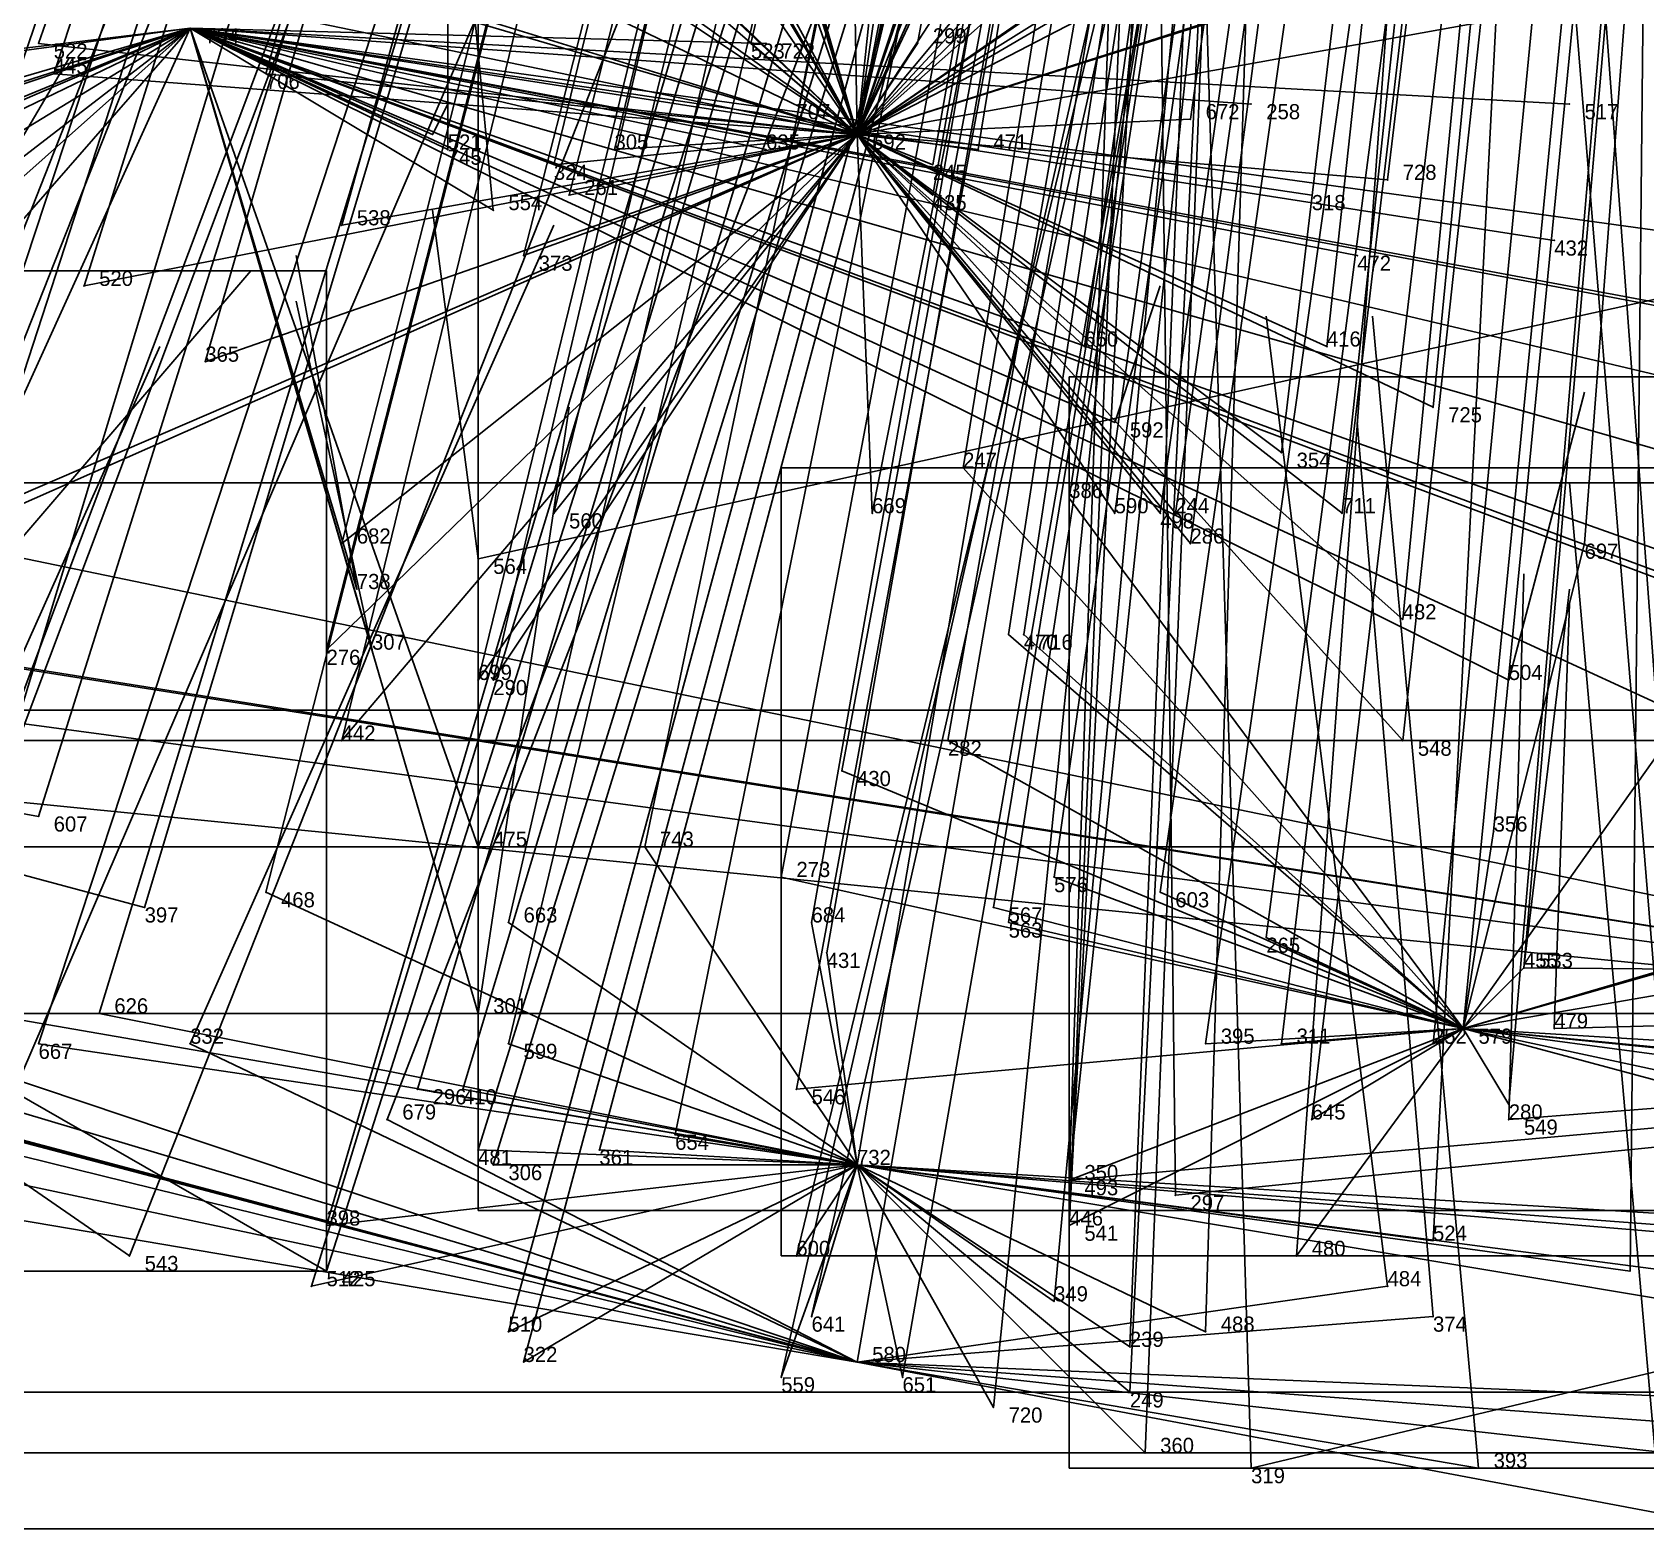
# Model space of a CAD drawing. Extents: x -0.5 to 0.59, y -0.5 to 0.59.
# Drawn here: x -0.1364 to -0.03, y -0.5 to -0.4013 of the extents above; entities that cross this region are included whole.
import ezdxf

# ---------------------------------------------------------------- set-up
doc = ezdxf.new("R2010")
doc.units = 0
for name, color, linetype in [('Clients', 3, 'CONTINUOUS'), ('Facilities', 3, 'CONTINUOUS'), ('Facilities_lines', 3, 'CONTINUOUS'), ('Min_max_boxes', 1, 'CONTINUOUS'), ('Normals', 1, 'CONTINUOUS'), ('Source_points', 5, 'CONTINUOUS'), ('Text', 3, 'CONTINUOUS')]:
    doc.layers.add(name, color=color, linetype=linetype)

msp = doc.modelspace()

# ---------------------------------------------------------------- linework, layer by layer
at = {"layer": 'Clients', "color": 5}
for p in [(-0.136, -0.402, -1.062), (-0.089, -0.402, -1.03), (-0.088, -0.402, -1.25), (-0.078, -0.402, -1.023), (-0.135, -0.404, -1.065), (-0.121, -0.404, -1.055), (-0.056, -0.406, -1.25), (-0.035, -0.406, -1.25), (-0.086, -0.407, -1.04), (-0.06, -0.407, -1.028), (-0.11, -0.408, -1.25), (-0.109, -0.409, -1.25), (-0.098, -0.409, -1.051), (-0.088, -0.409, -1.25), (-0.074, -0.409, -1.038), (-0.102, -0.41, -1.058), (-0.077, -0.41, -1.044), (-0.047, -0.411, -1.034), (-0.106, -0.413, -1.25), (-0.101, -0.412, -1.06), (-0.077, -0.412, -1.049), (-0.052, -0.412, -1.25), (-0.116, -0.414, -1.074), (-0.036, -0.415, -1.25), (-0.104, -0.416, -1.072), (-0.049, -0.416, -1.25), (-0.133, -0.418, -1.096), (-0.067, -0.422, -1.068), (-0.051, -0.422, -1.062), (-0.125, -0.423, -1.102), (-0.044, -0.426, -1.071), (-0.065, -0.427, -1.25), (-0.075, -0.43, -1.091), (-0.054, -0.429, -1.081), (-0.068, -0.432, -1.093), (-0.102, -0.433, -1.113), (-0.081, -0.433, -1.101), (-0.065, -0.433, -1.094), (-0.062, -0.433, -1.094), (-0.061, -0.433, -1.093), (-0.05, -0.433, -1.089), (-0.116, -0.435, -1.125), (-0.06, -0.435, -1.097), (-0.034, -0.435, -1.092), (-0.107, -0.436, -1.25), (-0.115, -0.438, -1.25), (-0.046, -0.44, -1.105), (-0.072, -0.441, -1.118), (-0.071, -0.441, -1.117), (-0.117, -0.442, -1.144), (-0.114, -0.442, -1.25), (-0.107, -0.444, -1.142), (-0.106, -0.444, -1.142), (-0.039, -0.444, -1.25), (-0.116, -0.448, -1.157), (-0.076, -0.448, -1.137), (-0.046, -0.448, -1.127), (-0.083, -0.45, -1.144), (-0.136, -0.453, -1.182), (-0.04, -0.454, -1.139), (-0.107, -0.455, -1.25), (-0.096, -0.455, -1.162), (-0.087, -0.457, -1.163), (-0.069, -0.457, -1.156), (-0.121, -0.458, -1.184), (-0.062, -0.458, -1.156), (-0.129, -0.459, -1.193), (-0.073, -0.459, -1.162), (-0.105, -0.46, -1.178), (-0.085, -0.46, -1.169), (-0.072, -0.46, -1.165), (-0.055, -0.461, -1.161), (-0.084, -0.462, -1.174), (-0.038, -0.463, -1.161), (-0.038, -0.463, -1.25), (-0.132, -0.466, -1.21), (-0.107, -0.466, -1.25), (-0.036, -0.467, -1.25), (-0.136, -0.468, -1.22), (-0.126, -0.468, -1.25), (-0.105, -0.468, -1.2), (-0.059, -0.468, -1.179), (-0.054, -0.468, -1.176), (-0.044, -0.468, -1.174), (-0.111, -0.471, -1.211), (-0.108, -0.471, -1.209), (-0.086, -0.471, -1.198), (-0.039, -0.472, -1.185), (-0.113, -0.473, -1.25), (-0.052, -0.473, -1.189), (-0.039, -0.473, -1.25), (-0.094, -0.474, -1.209), (-0.107, -0.475, -1.219), (-0.099, -0.475, -1.213), (-0.106, -0.476, -1.22), (-0.068, -0.477, -1.205), (-0.068, -0.477, -1.25), (-0.061, -0.478, -1.25), (-0.117, -0.48, -1.235), (-0.068, -0.48, -1.211), (-0.068, -0.48, -1.212), (-0.044, -0.481, -1.207), (-0.13, -0.482, -1.248), (-0.086, -0.482, -1.224), (-0.053, -0.482, -1.212), (-0.117, -0.483, -1.244), (-0.031, -0.483, -1.21), (-0.118, -0.484, -1.25), (-0.047, -0.484, -1.25), (-0.069, -0.485, -1.224), (-0.085, -0.486, -1.25), (-0.044, -0.486, -1.25), (-0.105, -0.487, -1.246), (-0.059, -0.487, -1.226), (-0.064, -0.488, -1.25), (-0.104, -0.489, -1.25), (-0.087, -0.49, -1.246), (-0.079, -0.49, -1.25), (-0.064, -0.491, -1.25), (-0.073, -0.492, -1.244), (-0.063, -0.495, -1.246), (-0.056, -0.496, -1.249), (-0.041, -0.496, -1.25)]:
    msp.add_point(p, dxfattribs=at)
at = {"layer": 'Facilities', "color": 3}
for p in [(-0.082, -0.408, -1.041), (-0.042, -0.467, -1.173), (-0.082, -0.476, -1.207), (-0.082, -0.489, -1.239)]:
    msp.add_point(p, dxfattribs=at)
at = {"layer": 'Facilities_lines', "color": 3}
for p, q in [((-0.082, -0.408, -1.041), (-0.083, -0.349, -0.898)), ((-0.082, -0.408, -1.041), (-0.112, -0.358, -0.938)), ((-0.082, -0.408, -1.041), (-0.072, -0.362, -0.923)), ((-0.082, -0.408, -1.041), (-0.052, -0.362, -0.916)), ((-0.082, -0.408, -1.041), (-0.066, -0.362, -0.92)), ((-0.082, -0.408, -1.041), (-0.071, -0.362, -0.923)), ((-0.082, -0.408, -1.041), (-0.095, -0.364, -0.94)), ((-0.082, -0.408, -1.041), (-0.094, -0.366, -0.946)), ((-0.082, -0.408, -1.041), (-0.043, -0.366, -0.922)), ((-0.082, -0.408, -1.041), (-0.106, -0.367, -0.955)), ((-0.082, -0.408, -1.041), (-0.076, -0.367, -0.938)), ((-0.082, -0.408, -1.041), (-0.096, -0.368, -0.951)), ((-0.082, -0.408, -1.041), (-0.064, -0.368, -0.935)), ((-0.082, -0.408, -1.041), (-0.038, -0.369, -0.928)), ((-0.082, -0.408, -1.041), (-0.078, -0.37, -0.944)), ((-0.082, -0.408, -1.041), (-0.064, -0.37, -0.939)), ((-0.082, -0.408, -1.041), (-0.101, -0.373, -0.965)), ((-0.082, -0.408, -1.041), (-0.068, -0.373, -0.947)), ((-0.082, -0.408, -1.041), (-0.026, -0.373, -0.934)), ((-0.082, -0.408, -1.041), (-0.117, -0.375, -0.981)), ((-0.082, -0.408, -1.041), (-0.071, -0.375, -0.954)), ((-0.082, -0.408, -1.041), (-0.104, -0.376, -0.974)), ((-0.082, -0.408, -1.041), (-0.029, -0.377, -0.945)), ((-0.082, -0.408, -1.041), (-0.05, -0.377, -0.951)), ((-0.082, -0.408, -1.041), (-0.057, -0.378, -0.955)), ((-0.082, -0.408, -1.041), (-0.026, -0.379, -0.949)), ((-0.082, -0.408, -1.041), (-0.121, -0.382, -1.001)), ((-0.082, -0.408, -1.041), (-0.09, -0.382, -0.98)), ((-0.082, -0.408, -1.041), (-0.117, -0.383, -1.002)), ((-0.082, -0.408, -1.041), (-0.111, -0.383, -0.996)), ((-0.082, -0.408, -1.041), (-0.104, -0.387, -1)), ((0.088, -0.393, -1.25), (-0.107, -0.436, -1.25)), ((-0.082, -0.408, -1.041), (-0.111, -0.394, -1.024)), ((-0.082, -0.408, -1.041), (-0.041, -0.395, -0.992)), ((-0.082, -0.408, -1.041), (-0.063, -0.395, -0.999)), ((-0.082, -0.408, -1.041), (-0.14, -0.396, -1.051)), ((-0.082, -0.408, -1.041), (-0.116, -0.398, -1.036)), ((-0.082, -0.408, -1.041), (-0.069, -0.399, -1.012)), ((-0.082, -0.408, -1.041), (-0.032, -0.399, -1.001)), ((-0.082, -0.408, -1.041), (-0.108, -0.4, -1.036)), ((-0.082, -0.408, -1.041), (-0.057, -0.4, -1.009)), ((-0.126, -0.401, -1.25), (-0.226, -0.43, -1.25)), ((-0.126, -0.401, -1.25), (-0.22, -0.431, -1.25)), ((-0.126, -0.401, -1.25), (-0.218, -0.412, -1.25)), ((-0.126, -0.401, -1.25), (-0.21, -0.437, -1.25)), ((-0.126, -0.401, -1.25), (-0.156, -0.405, -1.25)), ((-0.126, -0.401, -1.25), (-0.153, -0.41, -1.25)), ((-0.126, -0.401, -1.25), (-0.153, -0.414, -1.25)), ((-0.126, -0.401, -1.25), (-0.152, -0.421, -1.25)), ((-0.126, -0.401, -1.25), (-0.149, -0.415, -1.25)), ((-0.126, -0.401, -1.25), (-0.147, -0.425, -1.25)), ((-0.126, -0.401, -1.25), (-0.146, -0.445, -1.25)), ((-0.126, -0.401, -1.25), (-0.144, -0.417, -1.25)), ((-0.126, -0.401, -1.25), (-0.144, -0.417, -1.25)), ((-0.126, -0.401, -1.25), (-0.143, -0.408, -1.25)), ((-0.126, -0.401, -1.25), (-0.114, -0.442, -1.25)), ((-0.126, -0.401, -1.25), (0.002, -0.449, -1.25)), ((-0.126, -0.401, -1.25), (-0.025, -0.43, -1.25)), ((-0.126, -0.401, -1.25), (-0.107, -0.455, -1.25)), ((-0.126, -0.401, -1.25), (-0.106, -0.413, -1.25)), ((-0.126, -0.401, -1.25), (-0.013, -0.453, -1.25)), ((-0.126, -0.401, -1.25), (-0.107, -0.466, -1.25)), ((-0.126, -0.401, -1.25), (-0.005, -0.444, -1.25)), ((-0.126, -0.401, -1.25), (-0.056, -0.406, -1.25)), ((-0.126, -0.401, -1.25), (-0.052, -0.412, -1.25)), ((-0.126, -0.401, -1.25), (-0.036, -0.415, -1.25)), ((-0.126, -0.401, -1.25), (-0.049, -0.416, -1.25)), ((-0.126, -0.401, -1.25), (-0.016, -0.427, -1.25)), ((-0.126, -0.401, -1.25), (-0.039, -0.444, -1.25)), ((-0.126, -0.401, -1.25), (-0.035, -0.406, -1.25)), ((-0.126, -0.401, -1.25), (-0.11, -0.408, -1.25)), ((-0.126, -0.401, -1.25), (-0.003, -0.424, -1.25)), ((-0.126, -0.401, -1.25), (-0.065, -0.427, -1.25)), ((-0.126, -0.401, -1.25), (-0.015, -0.422, -1.25)), ((-0.126, -0.401, -1.25), (-0.088, -0.409, -1.25)), ((-0.126, -0.401, -1.25), (-0.088, -0.402, -1.25)), ((-0.126, -0.401, -1.25), (-0.115, -0.438, -1.25)), ((-0.126, -0.401, -1.25), (-0.109, -0.409, -1.25)), ((-0.126, -0.401, -1.25), (0.009, -0.451, -1.25)), ((-0.126, -0.401, -1.25), (0.077, -0.429, -1.25)), ((-0.082, -0.408, -1.041), (-0.136, -0.402, -1.062)), ((-0.082, -0.408, -1.041), (-0.089, -0.402, -1.03)), ((-0.082, -0.408, -1.041), (-0.078, -0.402, -1.023)), ((-0.082, -0.408, -1.041), (-0.135, -0.404, -1.065)), ((-0.082, -0.408, -1.041), (-0.121, -0.404, -1.055)), ((-0.082, -0.408, -1.041), (-0.086, -0.407, -1.04)), ((-0.082, -0.408, -1.041), (-0.06, -0.407, -1.028)), ((-0.082, -0.408, -1.041), (-0.143, -0.435, -1.145)), ((-0.082, -0.408, -1.041), (-0.14, -0.433, -1.137)), ((-0.082, -0.408, -1.041), (-0.133, -0.418, -1.096)), ((-0.082, -0.408, -1.041), (-0.125, -0.423, -1.102)), ((-0.082, -0.408, -1.041), (-0.117, -0.442, -1.144)), ((-0.082, -0.408, -1.041), (-0.116, -0.448, -1.157)), ((-0.082, -0.408, -1.041), (-0.116, -0.414, -1.074)), ((-0.082, -0.408, -1.041), (-0.116, -0.435, -1.125)), ((-0.082, -0.408, -1.041), (-0.107, -0.444, -1.142)), ((-0.082, -0.408, -1.041), (-0.106, -0.444, -1.142)), ((-0.082, -0.408, -1.041), (-0.104, -0.416, -1.072)), ((-0.082, -0.408, -1.041), (-0.102, -0.41, -1.058)), ((-0.082, -0.408, -1.041), (-0.102, -0.433, -1.113)), ((-0.082, -0.408, -1.041), (-0.101, -0.412, -1.06)), ((-0.082, -0.408, -1.041), (-0.098, -0.409, -1.051)), ((-0.082, -0.408, -1.041), (-0.077, -0.41, -1.044)), ((-0.082, -0.408, -1.041), (-0.061, -0.433, -1.093)), ((-0.082, -0.408, -1.041), (-0.06, -0.435, -1.097)), ((-0.082, -0.408, -1.041), (-0.054, -0.429, -1.081)), ((-0.082, -0.408, -1.041), (-0.051, -0.422, -1.062)), ((-0.082, -0.408, -1.041), (-0.074, -0.409, -1.038)), ((-0.082, -0.408, -1.041), (-0.046, -0.44, -1.105)), ((-0.082, -0.408, -1.041), (-0.062, -0.433, -1.094)), ((-0.082, -0.408, -1.041), (-0.046, -0.448, -1.127)), ((-0.082, -0.408, -1.041), (-0.067, -0.422, -1.068)), ((-0.082, -0.408, -1.041), (-0.081, -0.433, -1.101)), ((-0.082, -0.408, -1.041), (-0.077, -0.412, -1.049)), ((-0.082, -0.408, -1.041), (-0.065, -0.433, -1.094)), ((-0.082, -0.408, -1.041), (-0.05, -0.433, -1.089)), ((-0.082, -0.408, -1.041), (-0.044, -0.426, -1.071)), ((-0.082, -0.408, -1.041), (-0.047, -0.411, -1.034)), ((-0.042, -0.467, -1.173), (-0.075, -0.43, -1.091)), ((0.013, -0.467, -1.25), (-0.161, -0.431, -1.25)), ((-0.042, -0.467, -1.173), (-0.068, -0.432, -1.093)), ((0.013, -0.467, -1.25), (-0.201, -0.433, -1.25)), ((-0.042, -0.467, -1.173), (-0.034, -0.435, -1.092)), ((0.013, -0.467, -1.25), (-0.164, -0.439, -1.25)), ((0.013, -0.467, -1.25), (-0.181, -0.441, -1.25)), ((-0.042, -0.467, -1.173), (-0.072, -0.441, -1.118)), ((-0.042, -0.467, -1.173), (-0.071, -0.441, -1.117)), ((-0.042, -0.467, -1.173), (-0.025, -0.443, -1.108)), ((-0.185, -0.444, -1.204), (-0.129, -0.459, -1.193)), ((-0.185, -0.444, -1.204), (-0.117, -0.483, -1.244)), ((-0.185, -0.444, -1.204), (-0.13, -0.482, -1.248)), ((-0.185, -0.444, -1.204), (-0.136, -0.453, -1.182)), ((-0.082, -0.489, -1.239), (-0.21, -0.446, -1.25)), ((-0.042, -0.467, -1.173), (-0.076, -0.448, -1.137)), ((0.013, -0.467, -1.25), (-0.168, -0.449, -1.25)), ((-0.042, -0.467, -1.173), (-0.083, -0.45, -1.144)), ((-0.042, -0.467, -1.173), (-0.04, -0.454, -1.139)), ((-0.082, -0.476, -1.207), (-0.096, -0.455, -1.162)), ((-0.042, -0.467, -1.173), (0, -0.455, -1.138)), ((-0.082, -0.489, -1.239), (-0.206, -0.456, -1.25)), ((-0.082, -0.489, -1.239), (-0.203, -0.457, -1.25)), ((-0.042, -0.467, -1.173), (-0.087, -0.457, -1.163)), ((-0.042, -0.467, -1.173), (-0.069, -0.457, -1.156)), ((-0.082, -0.476, -1.207), (-0.121, -0.458, -1.184)), ((-0.042, -0.467, -1.173), (-0.062, -0.458, -1.156)), ((-0.082, -0.476, -1.207), (-0.18, -0.459, -1.232)), ((-0.042, -0.467, -1.173), (-0.073, -0.459, -1.162)), ((-0.082, -0.476, -1.207), (-0.105, -0.46, -1.178)), ((-0.082, -0.476, -1.207), (-0.085, -0.46, -1.169)), ((-0.042, -0.467, -1.173), (-0.072, -0.46, -1.165)), ((-0.042, -0.467, -1.173), (-0.055, -0.461, -1.161)), ((-0.082, -0.476, -1.207), (-0.084, -0.462, -1.174)), ((-0.042, -0.467, -1.173), (-0.025, -0.462, -1.157)), ((-0.042, -0.467, -1.173), (-0.019, -0.463, -1.158)), ((-0.042, -0.467, -1.173), (-0.038, -0.463, -1.161)), ((0.078, -0.464, -1.25), (-0.038, -0.463, -1.25)), ((-0.082, -0.489, -1.239), (-0.177, -0.464, -1.25)), ((0.078, -0.464, -1.25), (-0.068, -0.477, -1.25)), ((0.078, -0.464, -1.25), (-0.061, -0.478, -1.25)), ((0.078, -0.464, -1.25), (-0.056, -0.496, -1.249)), ((0.078, -0.464, -1.25), (-0.039, -0.473, -1.25)), ((0.078, -0.464, -1.25), (-0.036, -0.467, -1.25)), ((-0.082, -0.476, -1.207), (-0.132, -0.466, -1.21)), ((-0.042, -0.467, -1.173), (-0.086, -0.471, -1.198)), ((-0.042, -0.467, -1.173), (-0.068, -0.48, -1.211)), ((-0.042, -0.467, -1.173), (-0.068, -0.477, -1.205)), ((-0.042, -0.467, -1.173), (-0.068, -0.48, -1.212)), ((-0.042, -0.467, -1.173), (-0.059, -0.468, -1.179)), ((-0.042, -0.467, -1.173), (-0.054, -0.468, -1.176)), ((-0.042, -0.467, -1.173), (-0.053, -0.482, -1.212)), ((-0.042, -0.467, -1.173), (-0.052, -0.473, -1.189)), ((-0.042, -0.467, -1.173), (-0.044, -0.468, -1.174)), ((-0.042, -0.467, -1.173), (-0.039, -0.472, -1.185)), ((-0.042, -0.467, -1.173), (-0.012, -0.47, -1.176)), ((-0.042, -0.467, -1.173), (-0.009, -0.469, -1.173)), ((-0.042, -0.467, -1.173), (-0.001, -0.478, -1.195)), ((-0.042, -0.467, -1.173), (0.031, -0.474, -1.188)), ((-0.042, -0.467, -1.173), (0.009, -0.478, -1.195)), ((-0.042, -0.467, -1.173), (0.01, -0.474, -1.184)), ((-0.082, -0.476, -1.207), (-0.136, -0.468, -1.22)), ((-0.082, -0.489, -1.239), (-0.126, -0.468, -1.25)), ((-0.082, -0.476, -1.207), (-0.105, -0.468, -1.2)), ((-0.082, -0.489, -1.239), (-0.149, -0.469, -1.25)), ((-0.082, -0.489, -1.239), (-0.159, -0.47, -1.239)), ((-0.082, -0.476, -1.207), (-0.111, -0.471, -1.211)), ((-0.082, -0.476, -1.207), (-0.108, -0.471, -1.209)), ((-0.082, -0.489, -1.239), (-0.162, -0.472, -1.246)), ((-0.082, -0.489, -1.239), (-0.113, -0.473, -1.25)), ((-0.082, -0.476, -1.207), (-0.094, -0.474, -1.209)), ((-0.082, -0.476, -1.207), (-0.107, -0.475, -1.219)), ((-0.082, -0.476, -1.207), (-0.099, -0.475, -1.213)), ((-0.082, -0.476, -1.207), (-0.118, -0.484, -1.25)), ((-0.082, -0.476, -1.207), (-0.117, -0.48, -1.235)), ((-0.082, -0.476, -1.207), (-0.106, -0.476, -1.22)), ((-0.082, -0.476, -1.207), (-0.105, -0.487, -1.246)), ((-0.082, -0.476, -1.207), (-0.104, -0.489, -1.25)), ((-0.082, -0.476, -1.207), (-0.087, -0.49, -1.246)), ((-0.082, -0.476, -1.207), (-0.086, -0.482, -1.224)), ((-0.082, -0.476, -1.207), (-0.085, -0.486, -1.25)), ((-0.082, -0.476, -1.207), (-0.028, -0.485, -1.215)), ((-0.082, -0.476, -1.207), (-0.044, -0.481, -1.207)), ((-0.082, -0.476, -1.207), (-0.073, -0.492, -1.244)), ((-0.082, -0.476, -1.207), (-0.064, -0.488, -1.25)), ((-0.082, -0.476, -1.207), (-0.064, -0.491, -1.25)), ((-0.082, -0.476, -1.207), (-0.069, -0.485, -1.224)), ((-0.082, -0.476, -1.207), (-0.063, -0.495, -1.246)), ((-0.082, -0.476, -1.207), (-0.059, -0.487, -1.226)), ((-0.082, -0.476, -1.207), (-0.079, -0.49, -1.25)), ((-0.082, -0.476, -1.207), (-0.031, -0.483, -1.21)), ((-0.082, -0.476, -1.207), (0.026, -0.485, -1.215)), ((-0.082, -0.476, -1.207), (0.017, -0.482, -1.207)), ((-0.082, -0.476, -1.207), (0.01, -0.488, -1.221)), ((-0.082, -0.476, -1.207), (0.012, -0.483, -1.207)), ((-0.082, -0.489, -1.239), (-0.141, -0.479, -1.249)), ((-0.082, -0.489, -1.239), (-0.047, -0.484, -1.25)), ((-0.082, -0.489, -1.239), (-0.044, -0.486, -1.25)), ((-0.082, -0.489, -1.239), (-0.029, -0.499, -1.249)), ((-0.082, -0.489, -1.239), (-0.041, -0.496, -1.25)), ((-0.082, -0.489, -1.239), (0.06, -0.495, -1.246)), ((-0.082, -0.489, -1.239), (0.026, -0.497, -1.243)), ((-0.082, -0.489, -1.239), (0.016, -0.5, -1.25))]:
    msp.add_line(p, q, dxfattribs=at)
at = {"layer": 'Min_max_boxes', "color": 1}
for p, q in [((-0.107, -0.349, -1.25), (-0.107, -0.479, -1.25)), ((-0.107, -0.349, -1.25), (-0.107, -0.479, -1.25)), ((-0.117, -0.417, -1.248), (-0.251, -0.417, -1.248)), ((-0.117, -0.417, -1.155), (-0.251, -0.417, -1.155)), ((-0.117, -0.483, -1.248), (-0.117, -0.417, -1.248)), ((-0.117, -0.483, -1.155), (-0.117, -0.417, -1.155)), ((-0.117, -0.417, -1.248), (-0.117, -0.417, -1.155)), ((0.177, -0.424, -1.25), (-0.068, -0.424, -1.25)), ((-0.068, -0.424, -1.25), (-0.068, -0.496, -1.25)), ((0.177, -0.424, -1.219), (-0.068, -0.424, -1.219)), ((-0.068, -0.424, -1.219), (-0.068, -0.496, -1.219)), ((-0.068, -0.424, -1.25), (-0.068, -0.424, -1.219)), ((0.031, -0.43, -1.212), (-0.087, -0.43, -1.212)), ((-0.087, -0.43, -1.212), (-0.087, -0.482, -1.212)), ((0.031, -0.43, -1.091), (-0.087, -0.43, -1.091)), ((-0.087, -0.43, -1.091), (-0.087, -0.482, -1.091)), ((-0.087, -0.43, -1.212), (-0.087, -0.43, -1.091)), ((0.177, -0.431, -1.25), (-0.201, -0.431, -1.25)), ((0.177, -0.431, -1.227), (-0.201, -0.431, -1.227)), ((0.06, -0.446, -1.25), (-0.21, -0.446, -1.25)), ((0.06, -0.446, -1.239), (-0.21, -0.446, -1.239)), ((-0.143, -0.448, -1.157), (-0.026, -0.448, -1.157)), ((-0.143, -0.448, -0.898), (-0.026, -0.448, -0.898)), ((0.026, -0.455, -1.25), (-0.18, -0.455, -1.25)), ((0.026, -0.455, -1.162), (-0.18, -0.455, -1.162)), ((-0.229, -0.466, -1.25), (0.077, -0.466, -1.25)), ((-0.229, -0.466, -1.25), (0.077, -0.466, -1.25)), ((-0.107, -0.479, -1.25), (0.252, -0.479, -1.25)), ((-0.107, -0.479, -1.25), (0.252, -0.479, -1.25)), ((-0.107, -0.479, -1.25), (-0.107, -0.479, -1.25)), ((-0.087, -0.482, -1.212), (0.031, -0.482, -1.212)), ((-0.087, -0.482, -1.091), (0.031, -0.482, -1.091)), ((-0.087, -0.482, -1.212), (-0.087, -0.482, -1.091)), ((-0.251, -0.483, -1.248), (-0.117, -0.483, -1.248)), ((-0.251, -0.483, -1.155), (-0.117, -0.483, -1.155)), ((-0.117, -0.483, -1.248), (-0.117, -0.483, -1.155)), ((-0.201, -0.491, -1.25), (0.177, -0.491, -1.25)), ((-0.201, -0.491, -1.227), (0.177, -0.491, -1.227)), ((-0.18, -0.495, -1.25), (0.026, -0.495, -1.25)), ((-0.18, -0.495, -1.162), (0.026, -0.495, -1.162)), ((-0.068, -0.496, -1.25), (0.177, -0.496, -1.25)), ((-0.068, -0.496, -1.219), (0.177, -0.496, -1.219)), ((-0.068, -0.496, -1.25), (-0.068, -0.496, -1.219)), ((-0.21, -0.5, -1.25), (0.06, -0.5, -1.25)), ((-0.21, -0.5, -1.239), (0.06, -0.5, -1.239))]:
    msp.add_line(p, q, dxfattribs=at)
at = {"layer": 'Normals', "color": 1}
for p, q in [((-0.078, -0.402, -1.023), (-0.061, -0.31, -1.06)), ((-0.089, -0.402, -1.03), (-0.068, -0.312, -1.067)), ((-0.136, -0.402, -1.062), (-0.106, -0.315, -1.099)), ((-0.121, -0.404, -1.055), (-0.096, -0.315, -1.092)), ((-0.06, -0.407, -1.028), (-0.047, -0.315, -1.066)), ((-0.135, -0.404, -1.065), (-0.106, -0.316, -1.102)), ((-0.086, -0.407, -1.04), (-0.068, -0.316, -1.077)), ((-0.082, -0.408, -1.041), (-0.064, -0.317, -1.078)), ((-0.074, -0.409, -1.038), (-0.059, -0.317, -1.076)), ((-0.098, -0.409, -1.051), (-0.076, -0.318, -1.087)), ((-0.077, -0.41, -1.044), (-0.061, -0.319, -1.082)), ((-0.047, -0.411, -1.034), (-0.036, -0.319, -1.072)), ((-0.102, -0.41, -1.058), (-0.08, -0.32, -1.094)), ((-0.101, -0.412, -1.06), (-0.078, -0.321, -1.096)), ((-0.077, -0.412, -1.049), (-0.061, -0.321, -1.087)), ((-0.116, -0.414, -1.074), (-0.091, -0.324, -1.11)), ((-0.104, -0.416, -1.072), (-0.081, -0.326, -1.109)), ((-0.133, -0.418, -1.096), (-0.105, -0.329, -1.133)), ((-0.067, -0.422, -1.068), (-0.054, -0.33, -1.106)), ((-0.051, -0.422, -1.062), (-0.041, -0.33, -1.1)), ((-0.125, -0.423, -1.102), (-0.099, -0.333, -1.139)), ((-0.044, -0.426, -1.071), (-0.035, -0.334, -1.109)), ((-0.054, -0.429, -1.081), (-0.043, -0.337, -1.119)), ((-0.075, -0.43, -1.091), (-0.06, -0.338, -1.128)), ((-0.068, -0.432, -1.093), (-0.054, -0.34, -1.13)), ((-0.05, -0.433, -1.089), (-0.04, -0.34, -1.126)), ((-0.065, -0.433, -1.094), (-0.052, -0.341, -1.131)), ((-0.062, -0.433, -1.094), (-0.049, -0.341, -1.131)), ((-0.061, -0.433, -1.093), (-0.048, -0.341, -1.13)), ((-0.081, -0.433, -1.101), (-0.063, -0.342, -1.139)), ((-0.102, -0.433, -1.113), (-0.08, -0.343, -1.15)), ((-0.06, -0.435, -1.097), (-0.048, -0.343, -1.134)), ((-0.034, -0.435, -1.092), (-0.027, -0.343, -1.129)), ((-0.14, -0.433, -1.137), (-0.111, -0.344, -1.174)), ((-0.116, -0.435, -1.125), (-0.093, -0.345, -1.162)), ((-0.143, -0.435, -1.145), (-0.114, -0.347, -1.182)), ((-0.046, -0.44, -1.105), (-0.037, -0.347, -1.142)), ((-0.071, -0.441, -1.117), (-0.057, -0.349, -1.154)), ((-0.072, -0.441, -1.118), (-0.058, -0.35, -1.155)), ((-0.117, -0.442, -1.144), (-0.094, -0.352, -1.181)), ((-0.107, -0.444, -1.142), (-0.085, -0.354, -1.179)), ((-0.106, -0.444, -1.142), (-0.085, -0.354, -1.18)), ((-0.046, -0.448, -1.127), (-0.036, -0.356, -1.164)), ((-0.076, -0.448, -1.137), (-0.06, -0.357, -1.174)), ((-0.116, -0.448, -1.157), (-0.094, -0.358, -1.194)), ((-0.152, -0.447, -1.18), (-0.122, -0.359, -1.217)), ((-0.083, -0.45, -1.144), (-0.066, -0.359, -1.181)), ((-0.04, -0.454, -1.139), (-0.031, -0.362, -1.176)), ((-0.139, -0.452, -1.182), (-0.112, -0.363, -1.218)), ((-0.136, -0.453, -1.182), (-0.108, -0.364, -1.219)), ((-0.096, -0.455, -1.162), (-0.077, -0.364, -1.2)), ((-0.069, -0.457, -1.156), (-0.056, -0.365, -1.193)), ((-0.151, -0.457, -1.204), (-0.115, -0.366, -1.225)), ((-0.087, -0.457, -1.163), (-0.07, -0.366, -1.2)), ((-0.062, -0.458, -1.156), (-0.049, -0.367, -1.194)), ((-0.121, -0.458, -1.184), (-0.098, -0.368, -1.222)), ((-0.073, -0.459, -1.162), (-0.058, -0.368, -1.2)), ((-0.129, -0.459, -1.193), (-0.102, -0.369, -1.225)), ((-0.105, -0.46, -1.178), (-0.084, -0.369, -1.216)), ((-0.085, -0.46, -1.169), (-0.069, -0.369, -1.207)), ((-0.072, -0.46, -1.165), (-0.058, -0.369, -1.203)), ((-0.055, -0.461, -1.161), (-0.043, -0.369, -1.199)), ((-0.038, -0.463, -1.161), (-0.03, -0.37, -1.198)), ((-0.132, -0.466, -1.21), (-0.103, -0.371, -1.225)), ((-0.084, -0.462, -1.174), (-0.068, -0.371, -1.211)), ((-0.145, -0.466, -1.221), (-0.11, -0.373, -1.224)), ((-0.136, -0.468, -1.22), (-0.105, -0.374, -1.227)), ((-0.054, -0.468, -1.176), (-0.043, -0.375, -1.213)), ((-0.044, -0.468, -1.174), (-0.035, -0.375, -1.211)), ((-0.042, -0.467, -1.173), (-0.033, -0.375, -1.21)), ((-0.105, -0.468, -1.2), (-0.083, -0.376, -1.231)), ((-0.059, -0.468, -1.179), (-0.046, -0.376, -1.216)), ((-0.146, -0.471, -1.232), (-0.111, -0.378, -1.222)), ((-0.111, -0.471, -1.211), (-0.083, -0.378, -1.234)), ((-0.108, -0.471, -1.209), (-0.08, -0.378, -1.231)), ((-0.039, -0.472, -1.185), (-0.031, -0.378, -1.217)), ((-0.113, -0.473, -1.25), (-0.077, -0.38, -1.242)), ((-0.094, -0.474, -1.209), (-0.075, -0.38, -1.237)), ((-0.086, -0.471, -1.198), (-0.069, -0.379, -1.231)), ((-0.052, -0.473, -1.189), (-0.041, -0.38, -1.224)), ((-0.099, -0.475, -1.213), (-0.074, -0.381, -1.236)), ((-0.107, -0.475, -1.219), (-0.078, -0.382, -1.237)), ((-0.106, -0.476, -1.22), (-0.077, -0.382, -1.238)), ((-0.082, -0.476, -1.207), (-0.066, -0.382, -1.239)), ((-0.068, -0.477, -1.205), (-0.058, -0.382, -1.235)), ((-0.068, -0.48, -1.211), (-0.063, -0.384, -1.238)), ((-0.068, -0.48, -1.212), (-0.064, -0.384, -1.239)), ((-0.044, -0.481, -1.207), (-0.039, -0.384, -1.232)), ((-0.117, -0.48, -1.235), (-0.089, -0.385, -1.247)), ((-0.031, -0.483, -1.21), (-0.03, -0.385, -1.228)), ((-0.053, -0.482, -1.212), (-0.046, -0.386, -1.238)), ((-0.086, -0.482, -1.224), (-0.063, -0.387, -1.244)), ((-0.069, -0.485, -1.224), (-0.06, -0.388, -1.246)), ((-0.068, -0.477, -1.25), (-0.065, -0.388, -1.204)), ((-0.118, -0.484, -1.25), (-0.089, -0.389, -1.26)), ((-0.117, -0.483, -1.244), (-0.087, -0.389, -1.252)), ((-0.085, -0.486, -1.25), (-0.063, -0.389, -1.253)), ((-0.064, -0.488, -1.25), (-0.06, -0.389, -1.237)), ((-0.059, -0.487, -1.226), (-0.056, -0.389, -1.248)), ((-0.13, -0.482, -1.248), (-0.094, -0.391, -1.228)), ((-0.105, -0.487, -1.246), (-0.079, -0.391, -1.253)), ((-0.082, -0.489, -1.239), (-0.065, -0.391, -1.25)), ((-0.064, -0.491, -1.25), (-0.059, -0.391, -1.253)), ((-0.106, -0.413, -1.25), (-0.108, -0.392, -1.152)), ((-0.104, -0.489, -1.25), (-0.078, -0.392, -1.257)), ((-0.079, -0.49, -1.25), (-0.062, -0.392, -1.25)), ((-0.087, -0.49, -1.246), (-0.065, -0.393, -1.248)), ((-0.073, -0.492, -1.244), (-0.063, -0.393, -1.253)), ((-0.061, -0.478, -1.25), (-0.062, -0.393, -1.197)), ((-0.159, -0.47, -1.239), (-0.129, -0.394, -1.181)), ((-0.063, -0.495, -1.246), (-0.059, -0.395, -1.251)), ((-0.027, -0.493, -1.233), (-0.035, -0.395, -1.213)), ((-0.026, -0.49, -1.227), (-0.033, -0.395, -1.199)), ((-0.056, -0.496, -1.249), (-0.059, -0.398, -1.233)), ((-0.109, -0.409, -1.25), (-0.109, -0.399, -1.151)), ((-0.141, -0.479, -1.249), (-0.107, -0.4, -1.199)), ((-0.088, -0.402, -1.25), (-0.088, -0.402, -1.15)), ((-0.147, -0.425, -1.25), (-0.134, -0.403, -1.153)), ((-0.11, -0.408, -1.25), (-0.109, -0.406, -1.15)), ((-0.056, -0.406, -1.25), (-0.056, -0.406, -1.15)), ((-0.035, -0.406, -1.25), (-0.035, -0.406, -1.15)), ((-0.088, -0.409, -1.25), (-0.088, -0.409, -1.15)), ((-0.107, -0.436, -1.25), (-0.11, -0.413, -1.153)), ((-0.052, -0.412, -1.25), (-0.052, -0.412, -1.15)), ((-0.126, -0.468, -1.25), (-0.102, -0.414, -1.169)), ((-0.036, -0.415, -1.25), (-0.036, -0.415, -1.15)), ((-0.115, -0.438, -1.25), (-0.119, -0.416, -1.152)), ((-0.049, -0.416, -1.25), (-0.049, -0.416, -1.15)), ((-0.146, -0.445, -1.25), (-0.122, -0.417, -1.157)), ((-0.065, -0.427, -1.25), (-0.062, -0.418, -1.15)), ((-0.114, -0.442, -1.25), (-0.119, -0.419, -1.153)), ((-0.047, -0.484, -1.25), (-0.055, -0.42, -1.173)), ((-0.041, -0.496, -1.25), (-0.048, -0.42, -1.185)), ((-0.149, -0.469, -1.25), (-0.128, -0.422, -1.164)), ((-0.039, -0.444, -1.25), (-0.034, -0.425, -1.152)), ((-0.107, -0.466, -1.25), (-0.101, -0.426, -1.158)), ((-0.107, -0.455, -1.25), (-0.096, -0.426, -1.155)), ((-0.044, -0.486, -1.25), (-0.049, -0.427, -1.17)), ((-0.029, -0.499, -1.249), (-0.035, -0.431, -1.175)), ((-0.039, -0.473, -1.25), (-0.038, -0.437, -1.157)), ((-0.038, -0.463, -1.25), (-0.035, -0.438, -1.153)), ((-0.036, -0.467, -1.25), (-0.035, -0.439, -1.154))]:
    msp.add_line(p, q, dxfattribs=at)
at = {"layer": 'Source_points', "color": 5}
for p in [(-0.136, -0.402, -1.062), (-0.089, -0.402, -1.03), (-0.088, -0.402, -1.25), (-0.078, -0.402, -1.023), (-0.135, -0.404, -1.065), (-0.121, -0.404, -1.055), (-0.056, -0.406, -1.25), (-0.035, -0.406, -1.25), (-0.086, -0.407, -1.04), (-0.06, -0.407, -1.028), (-0.11, -0.408, -1.25), (-0.082, -0.408, -1.041), (-0.109, -0.409, -1.25), (-0.098, -0.409, -1.051), (-0.088, -0.409, -1.25), (-0.074, -0.409, -1.038), (-0.102, -0.41, -1.058), (-0.077, -0.41, -1.044), (-0.047, -0.411, -1.034), (-0.106, -0.413, -1.25), (-0.101, -0.412, -1.06), (-0.077, -0.412, -1.049), (-0.052, -0.412, -1.25), (-0.116, -0.414, -1.074), (-0.036, -0.415, -1.25), (-0.104, -0.416, -1.072), (-0.049, -0.416, -1.25), (-0.133, -0.418, -1.096), (-0.067, -0.422, -1.068), (-0.051, -0.422, -1.062), (-0.125, -0.423, -1.102), (-0.044, -0.426, -1.071), (-0.065, -0.427, -1.25), (-0.075, -0.43, -1.091), (-0.054, -0.429, -1.081), (-0.068, -0.432, -1.093), (-0.102, -0.433, -1.113), (-0.081, -0.433, -1.101), (-0.065, -0.433, -1.094), (-0.062, -0.433, -1.094), (-0.061, -0.433, -1.093), (-0.05, -0.433, -1.089), (-0.116, -0.435, -1.125), (-0.06, -0.435, -1.097), (-0.034, -0.435, -1.092), (-0.107, -0.436, -1.25), (-0.115, -0.438, -1.25), (-0.046, -0.44, -1.105), (-0.072, -0.441, -1.118), (-0.071, -0.441, -1.117), (-0.117, -0.442, -1.144), (-0.114, -0.442, -1.25), (-0.107, -0.444, -1.142), (-0.106, -0.444, -1.142), (-0.039, -0.444, -1.25), (-0.116, -0.448, -1.157), (-0.076, -0.448, -1.137), (-0.046, -0.448, -1.127), (-0.083, -0.45, -1.144), (-0.136, -0.453, -1.182), (-0.04, -0.454, -1.139), (-0.107, -0.455, -1.25), (-0.096, -0.455, -1.162), (-0.087, -0.457, -1.163), (-0.069, -0.457, -1.156), (-0.121, -0.458, -1.184), (-0.062, -0.458, -1.156), (-0.129, -0.459, -1.193), (-0.073, -0.459, -1.162), (-0.105, -0.46, -1.178), (-0.085, -0.46, -1.169), (-0.072, -0.46, -1.165), (-0.055, -0.461, -1.161), (-0.084, -0.462, -1.174), (-0.038, -0.463, -1.25), (-0.038, -0.463, -1.161), (-0.132, -0.466, -1.21), (-0.107, -0.466, -1.25), (-0.042, -0.467, -1.173), (-0.036, -0.467, -1.25), (-0.136, -0.468, -1.22), (-0.126, -0.468, -1.25), (-0.105, -0.468, -1.2), (-0.059, -0.468, -1.179), (-0.054, -0.468, -1.176), (-0.044, -0.468, -1.174), (-0.111, -0.471, -1.211), (-0.108, -0.471, -1.209), (-0.086, -0.471, -1.198), (-0.039, -0.472, -1.185), (-0.113, -0.473, -1.25), (-0.052, -0.473, -1.189), (-0.039, -0.473, -1.25), (-0.094, -0.474, -1.209), (-0.107, -0.475, -1.219), (-0.099, -0.475, -1.213), (-0.106, -0.476, -1.22), (-0.082, -0.476, -1.207), (-0.068, -0.477, -1.25), (-0.068, -0.477, -1.205), (-0.061, -0.478, -1.25), (-0.117, -0.48, -1.235), (-0.068, -0.48, -1.211), (-0.068, -0.48, -1.212), (-0.044, -0.481, -1.207), (-0.13, -0.482, -1.248), (-0.086, -0.482, -1.224), (-0.053, -0.482, -1.212), (-0.117, -0.483, -1.244), (-0.031, -0.483, -1.21), (-0.118, -0.484, -1.25), (-0.047, -0.484, -1.25), (-0.069, -0.485, -1.224), (-0.085, -0.486, -1.25), (-0.044, -0.486, -1.25), (-0.105, -0.487, -1.246), (-0.059, -0.487, -1.226), (-0.064, -0.488, -1.25), (-0.104, -0.489, -1.25), (-0.082, -0.489, -1.239), (-0.087, -0.49, -1.246), (-0.079, -0.49, -1.25), (-0.064, -0.491, -1.25), (-0.073, -0.492, -1.244), (-0.063, -0.495, -1.246), (-0.056, -0.496, -1.249), (-0.041, -0.496, -1.25)]:
    msp.add_point(p, dxfattribs=at)

# ---------------------------------------------------------------- texts
at = {"layer": 'Text', "color": 3}
for s, p in [('704', (-0.125, -0.402, -1.25)), ('299', (-0.077, -0.402, -1.023)), ('522', (-0.135, -0.403, -1.062)), ('523', (-0.089, -0.403, -1.03)), ('722', (-0.087, -0.403, -1.25)), ('445', (-0.135, -0.404, -1.065)), ('706', (-0.121, -0.405, -1.055)), ('707', (-0.086, -0.407, -1.04)), ('672', (-0.059, -0.407, -1.028)), ('258', (-0.055, -0.407, -1.25)), ('517', (-0.034, -0.407, -1.25)), ('521', (-0.109, -0.409, -1.25)), ('305', (-0.098, -0.409, -1.051)), ('635', (-0.088, -0.409, -1.25)), ('692', (-0.081, -0.409, -1.041)), ('471', (-0.073, -0.409, -1.038)), ('745', (-0.109, -0.41, -1.25)), ('324', (-0.102, -0.411, -1.058)), ('245', (-0.077, -0.411, -1.044)), ('728', (-0.046, -0.411, -1.034)), ('261', (-0.1, -0.412, -1.06)), ('538', (-0.115, -0.414, -1.074)), ('554', (-0.105, -0.413, -1.25)), ('435', (-0.077, -0.413, -1.049)), ('318', (-0.052, -0.413, -1.25)), ('432', (-0.036, -0.416, -1.25)), ('373', (-0.103, -0.417, -1.072)), ('472', (-0.049, -0.417, -1.25)), ('520', (-0.132, -0.418, -1.096)), ('660', (-0.067, -0.422, -1.068)), ('416', (-0.051, -0.422, -1.062)), ('365', (-0.125, -0.423, -1.102)), ('725', (-0.043, -0.427, -1.071)), ('592', (-0.064, -0.428, -1.25)), ('247', (-0.075, -0.43, -1.091)), ('354', (-0.053, -0.43, -1.081)), ('386', (-0.068, -0.432, -1.093)), ('669', (-0.081, -0.433, -1.101)), ('590', (-0.065, -0.433, -1.094)), ('244', (-0.061, -0.433, -1.093)), ('711', (-0.05, -0.433, -1.089)), ('560', (-0.101, -0.434, -1.113)), ('498', (-0.062, -0.434, -1.094)), ('682', (-0.115, -0.435, -1.125)), ('286', (-0.06, -0.435, -1.097)), ('697', (-0.034, -0.436, -1.092)), ('564', (-0.106, -0.437, -1.25)), ('738', (-0.115, -0.438, -1.25)), ('482', (-0.046, -0.44, -1.105)), ('307', (-0.114, -0.442, -1.25)), ('470', (-0.071, -0.442, -1.118)), ('716', (-0.07, -0.442, -1.117)), ('276', (-0.117, -0.443, -1.144)), ('699', (-0.107, -0.444, -1.142)), ('504', (-0.039, -0.444, -1.25)), ('290', (-0.106, -0.445, -1.142)), ('442', (-0.116, -0.448, -1.157)), ('282', (-0.076, -0.449, -1.137)), ('548', (-0.045, -0.449, -1.127)), ('430', (-0.082, -0.451, -1.144)), ('607', (-0.135, -0.454, -1.182)), ('356', (-0.04, -0.454, -1.139)), ('475', (-0.106, -0.455, -1.25)), ('743', (-0.095, -0.455, -1.162)), ('273', (-0.086, -0.457, -1.163)), ('576', (-0.069, -0.458, -1.156)), ('468', (-0.12, -0.459, -1.184)), ('603', (-0.061, -0.459, -1.156)), ('397', (-0.129, -0.46, -1.193)), ('663', (-0.104, -0.46, -1.178)), ('684', (-0.085, -0.46, -1.169)), ('567', (-0.072, -0.46, -1.162)), ('563', (-0.072, -0.461, -1.165)), ('265', (-0.055, -0.462, -1.161)), ('431', (-0.084, -0.463, -1.174)), ('455', (-0.038, -0.463, -1.25)), ('533', (-0.037, -0.463, -1.161)), ('626', (-0.131, -0.466, -1.21)), ('301', (-0.106, -0.466, -1.25)), ('479', (-0.036, -0.467, -1.25)), ('332', (-0.126, -0.468, -1.25)), ('395', (-0.058, -0.468, -1.179)), ('311', (-0.053, -0.468, -1.176)), ('252', (-0.044, -0.468, -1.174)), ('579', (-0.041, -0.468, -1.173)), ('667', (-0.136, -0.469, -1.22)), ('599', (-0.104, -0.469, -1.2)), ('296', (-0.11, -0.472, -1.211)), ('410', (-0.108, -0.472, -1.209)), ('546', (-0.085, -0.472, -1.198)), ('679', (-0.112, -0.473, -1.25)), ('645', (-0.052, -0.473, -1.189)), ('280', (-0.039, -0.473, -1.185)), ('549', (-0.038, -0.474, -1.25)), ('654', (-0.094, -0.475, -1.209)), ('481', (-0.107, -0.476, -1.219)), ('361', (-0.099, -0.476, -1.213)), ('732', (-0.082, -0.476, -1.207)), ('306', (-0.105, -0.477, -1.22)), ('350', (-0.067, -0.477, -1.25)), ('493', (-0.067, -0.478, -1.205)), ('398', (-0.117, -0.48, -1.235)), ('446', (-0.068, -0.48, -1.211)), ('297', (-0.06, -0.479, -1.25)), ('541', (-0.067, -0.481, -1.212)), ('524', (-0.044, -0.481, -1.207)), ('600', (-0.086, -0.482, -1.224)), ('480', (-0.052, -0.482, -1.212)), ('543', (-0.129, -0.483, -1.248)), ('512', (-0.117, -0.484, -1.25)), ('425', (-0.116, -0.484, -1.244)), ('484', (-0.047, -0.484, -1.25)), ('349', (-0.069, -0.485, -1.224)), ('510', (-0.105, -0.487, -1.246)), ('641', (-0.085, -0.487, -1.25)), ('488', (-0.058, -0.487, -1.226)), ('374', (-0.044, -0.487, -1.25)), ('239', (-0.064, -0.488, -1.25)), ('322', (-0.104, -0.489, -1.25)), ('580', (-0.081, -0.489, -1.239)), ('559', (-0.087, -0.491, -1.246)), ('651', (-0.079, -0.491, -1.25)), ('249', (-0.064, -0.492, -1.25)), ('720', (-0.072, -0.493, -1.244)), ('360', (-0.062, -0.495, -1.246)), ('319', (-0.056, -0.497, -1.249)), ('393', (-0.04, -0.496, -1.25))]:
    msp.add_text(s, height=0.001, dxfattribs=at).set_placement(p)

doc.saveas('drawing.dxf')
